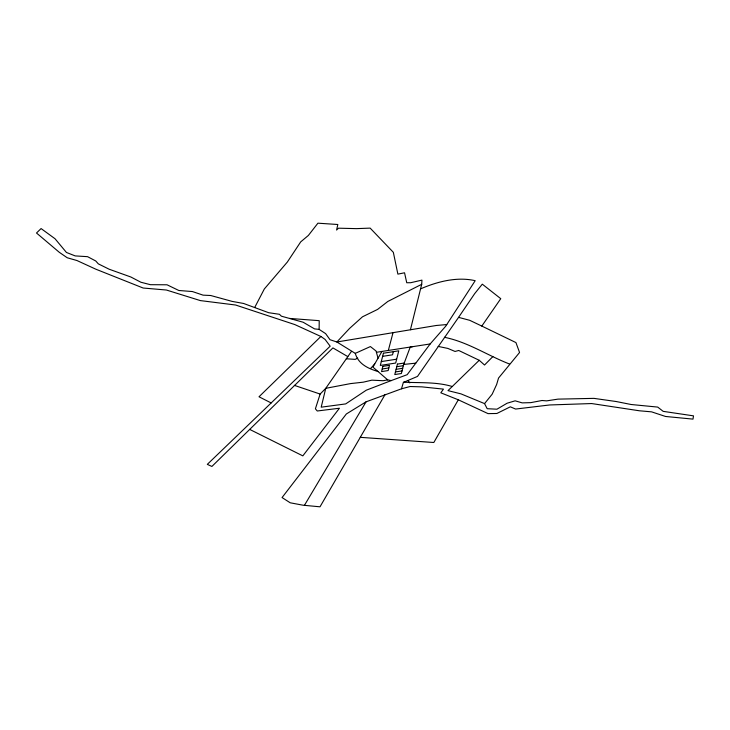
<?xml version="1.0" encoding="UTF-8"?>
<svg xmlns="http://www.w3.org/2000/svg" width="730" height="730" viewBox="0 0 730 730"><rect width="100%" height="100%" fill="white"/><g stroke="black" fill="none" stroke-linecap="round" stroke-linejoin="round"><path stroke-width="1.09" d="M378.04 371.524C368.194 368.595 358.266 364.051 355.273 353.366L336.868 341.996L329.996 339.705L325.626 333.628L319.129 329.385L319.22 320.671L289.481 318.426M410.424 329.75L421.703 284.308L421.949 280.119L410.661 282.72L406.738 282.747L404.548 272.792L397.877 274.124L393.342 252.324L370.156 228.116L356.514 228.636L338.492 228.189L336.585 230.032L337.826 224.502L317.915 223.188L308.379 235.443L300.714 241.876L287.328 262.07L264.342 288.952L254.67 307.549M393.333 351.668L392.539 354.807L382.62 356.349M388.333 350.437L393.041 332.615M385.157 394.41L320.005 506.812L303.114 505.215L290.221 502.797L282.063 497.559L346.339 413.983L366.068 401.829L401.491 388.807L403.444 382.164C419.659 383.049 436.357 381.726 452.262 386.508L479.227 360.282L484.537 365.018L492.878 356.568M351.459 351.404L325.753 388.323L320.132 394.063L315.397 408.809L317.267 410.999L339.441 408.225L302.831 455.876L249.596 429.359M452.262 386.508L447.992 390.623L461.004 393.881L484.556 403.608L487.184 408.7L496.947 409.202L507.104 403.225L515.152 400.825L522.187 402.878L530.783 402.641L542.016 400.496L546.633 400.87L557.976 399.127L593.964 398.37L616.293 401.546L631.103 404.502L657.703 407.084L663.178 411.355L693.5 415.854L692.989 419.12L665.532 416.465L651.571 411.848L639.453 410.789L591.647 403.553L549.654 404.967L515.59 409.055L510.316 406.82L496.874 413.481L488.06 413.627L458.303 399.794L433.83 442.499L360.282 437.334M381.945 351.431L372.911 367.09L387.712 379.892L391.171 380.604L407.176 374.682L430.152 343.958L445.665 326.264L475.193 280.694C457.099 276.497 437.361 281.57 420.562 288.888M304.428 505.342L366.068 401.829M458.568 317.368L474.683 293.633L482.293 284.162L500.762 298.679L481.818 326.073L469.682 320.297L458.568 317.368L417.514 376.406L403.873 382.219M481.818 326.073L515.937 342.58L519.568 352.49L498.544 378.058L496.646 384.491L492.148 394.218L484.556 403.608M370.584 368.513L374.736 363.932M347.827 356.614L332.916 347.909L211.892 466.452L207.32 464.362L330.17 346.184L325.087 339.432L320.881 336.475L294.856 324.595L235.617 305.021L200.376 300.596L166.385 290.02L143.144 288.022L95.812 269.188L76.942 260.528L67.224 257.763L59.249 252.27L36.5 233.007L41.081 228.563L55.033 238.746L66.439 252.461L75.199 255.911L87.563 256.668L95.767 260.984L98.322 263.858L109.181 269.233L130.843 276.998L140.899 282.245L150.417 284.691L167.042 284.791L178.841 290.494L192.41 291.553L203.077 295.148L210.733 295.513L232.259 301.426L243.592 303.47L268.658 312.705L279.453 314.301L281.379 316.181L303.114 322.213L314.566 328.892L319.129 329.385M320.881 336.475L259.004 396.782L271.159 402.942M421.703 284.308L387.858 301.435L377.62 309.401L362.491 316.802L349.634 328.363L336.868 341.996L436.23 325.489L446.787 324.549M357.755 358.092L355.191 359.37L346.321 358.777M355.273 353.366L370.402 346.558L376.023 350.993L378.058 358.174M391.171 380.604L366.259 390.203L345.691 403.909L321.2 407.176L325.753 388.323L350.5 383.606L363.266 382.173L371.853 380.166L383.049 380.713L387.712 379.892M401.491 388.807L410.096 386.517L421.894 386.863L443.448 389.126L440.82 392.813L458.303 399.794M376.507 352.28L430.152 343.958M381.297 361.578L396.655 359.187M382.219 368.969L388.834 367.947M396.764 366.706L403.371 365.684M396.098 369.325L402.714 368.294M395.432 371.944L402.048 370.913M412.55 346.677L410.242 347.033L403.69 364.443L415.799 363.148M438.155 346.412L447.873 348.429L455.046 351.449L458.732 350.482L479.227 360.282M444.433 337.296C467.684 341.969 487.613 355.501 509.54 364.033M294.327 385.349L320.132 394.063M408.015 380.659L409.822 382.912M383.414 353.21L380.312 365.438L395.678 363.047L398.781 350.82L383.414 353.21M382.885 366.36L381.562 371.588L388.168 370.557L389.491 365.329L382.885 366.36M397.43 364.097L394.775 374.554L401.381 373.523L404.037 363.065L397.43 364.097"/></g></svg>
